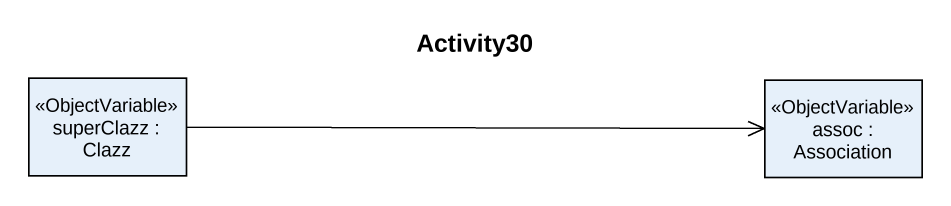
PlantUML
@startuml
title Activity30
hide empty description
state "superClazz : Clazz" as superClazz <<ObjectVariable>>
state "assoc : Association" as assoc <<ObjectVariable>>
superClazz -right-> assoc
@enduml
